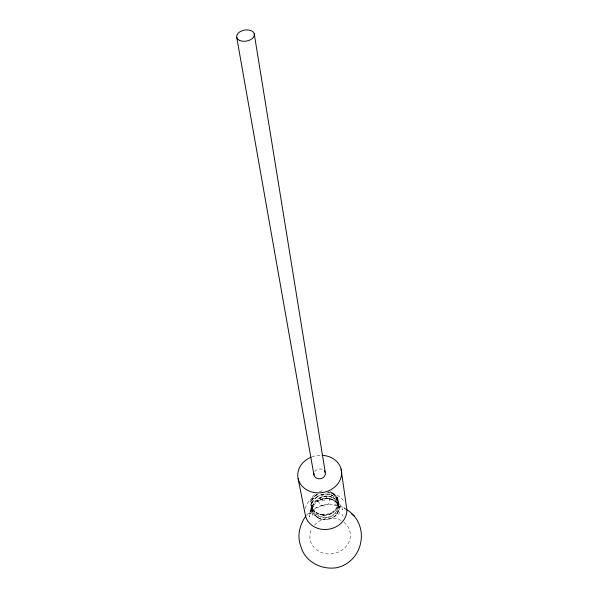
<?xml version="1.0" encoding="UTF-8"?>
<svg xmlns="http://www.w3.org/2000/svg" width="598" height="598" viewBox="0 0 598 598"><rect width="100%" height="100%" fill="white"/><g stroke="black" fill="none" stroke-linecap="round" stroke-linejoin="round"><path stroke-width="0.45" stroke-dasharray="2.99 2.24" d="M325.671 496.273C316.394 496.22 308.822 506.469 312.911 515.177L312.193 512.142A13.754 11.945 -9.6 0 1 320.296 500.01C329.67 494.307 344.433 504.353 338.274 515.341M316.566 494.703C305.907 501.102 312.104 518.032 324.041 517.345C333.37 518.69 343.058 507.455 336.853 499.121L337.683 500.459C333.415 492.408 321.186 492.124 315.251 498.44L316.589 497.252C303.896 506.297 316.641 523.631 329.423 518.982C344.844 515.349 340.299 493.664 324.662 496.362M338.266 510.871L336.943 513.794L334.723 516.328C337.108 514.123 338.685 511.088 338.61 507.784L337.982 505.101L336.547 502.694C333.041 498.642 327.211 497.656 322.083 499.255C319.653 502.559 319.452 494.643 320.304 500.018A13.291 11.369 -9.6 0 1 323.966 498.926A13.754 11.945 -9.6 0 1 337.123 503.434L338.767 506.14L339.529 509.167M311.087 503.628L311.341 502.215M310.975 500.571L310.825 501.176A13.597 11.743 -12.1 0 1 315.296 493.978M337.825 512.097L334.873 516.037L331.875 518.025L328.362 519.228L324.617 519.557L319.212 518.339L321.066 519.154C318.024 518.309 309.054 511.245 319.28 518.369C298.462 507.911 328.87 483.819 338.005 503.733L337.84 503.367L338.274 506.685L338.333 506.282C333.721 529.604 297.916 511.268 317.411 496.646L316.282 497.491C322.883 491.534 335.941 493.44 337.795 502.268L337.75 501.961C339.97 516.687 315.325 520.163 311.117 506.229M306.565 515.327C315.617 504.039 333.52 500.675 345.539 508.913M316.043 495.099L317.575 494.023M317.463 494.112C314.989 493.746 309.129 506.685 313.165 498.261C310.586 503.038 311.095 507.896 314.84 511.596L313.621 510.229L317.306 513.338L321.148 514.796L319.788 514.444L325.424 515.095M323.496 504.996L315.363 508.39L309.278 514.101L311.812 511.432L309.218 517.091L310.429 510.348L313.419 506.229L309.824 512.172C312.717 495.308 337.287 493.186 342.744 509.9L337.511 505.631L340.382 507.082L332.219 504.555M323.802 515.132C331.853 515.895 340.397 508.3 338.147 499.98M329.872 491.399A13.5 11.654 -11.5 0 1 332.563 492.715A13.418 11.549 -11 0 1 336.42 496.841L337.048 496.893L337.257 498.074L333.542 494L328.055 491.915M329.326 494.367L329.737 494.449M328.452 491.997L331.397 492.909L334.775 495.092L332.488 493.328L336.457 497.312M331.397 492.909L332.757 493.604M334.245 498.523L332.922 497.753M337.167 497.887L336.966 497.76A2.407 1.286 -29.3 0 1 336.42 496.841M343.701 507.425L345.106 508.569M336.263 498.351L336.824 499.061M341.914 514.198L343.177 516.261M311.476 507.194L311.797 507.889M305.406 508.487A21.005 18.239 -9.6 0 1 319.003 494.195M327.046 492.857A21.005 18.239 -9.6 0 1 344.605 502.126M311.902 456.879A22.014 18.702 -9.6 0 1 321.178 455.28M314.75 471.486A5.793 4.919 -9.6 0 1 323.877 470.342M319.444 491.616A13.657 11.811 -11.7 0 1 324.363 490.622M311.476 507.194A13.604 11.781 -11.6 0 1 310.818 501.176M337.048 496.893A13.904 12.012 -9.6 0 1 330.858 512.912A13.904 12.012 -9.6 0 1 312.485 509.018M343.88 522.278A20.325 17.91 -9.6 0 1 346.205 546.348A20.325 17.91 -9.6 0 1 319.28 551.565A20.325 17.91 -9.6 0 1 312.134 528.43M314.496 525.156A20.325 17.91 -9.6 0 1 341.637 520.768M317.493 500.975L317.037 501.259L318.076 500.616L317.493 500.975M330.926 513.697L329.625 514.228L330.926 513.697M321.717 494.658L321.283 494.763L323.593 494.24L321.717 494.658M323.996 515.132L322.554 515.028L323.996 515.132M331.486 497.14L330.619 496.848L331.546 497.162M331.18 494.905L332.862 495.652L331.18 494.905M337.825 499.33L337.152 497.484L338.109 500.175L337.825 499.33M338.356 502.118L338.214 501.685L338.475 502.522L338.356 502.118M322.195 500.078A3.14 2.706 -9.6 0 0 326.777 497.364A3.14 2.706 -9.6 0 0 321.978 495.391A3.14 2.706 -9.6 0 0 322.195 500.078M321.971 505.646A5.599 4.836 -9.6 0 0 329.79 500.384A5.599 4.836 -9.6 0 0 320.969 497.334A5.599 4.836 -9.6 0 0 321.971 505.646"/><path stroke-width="0.9" d="M305.892 515.962C299.635 524.648 296.705 536.421 300.944 546.587C304.995 561.993 322.128 570.35 337.16 567.614C364.436 561.044 370.506 523.198 345.808 509.137M351.437 513.712L354.801 516.44M298.14 478.647L305.414 515.566A21.005 18.239 -9.6 0 0 330.216 528.924A21.005 18.239 -9.6 0 0 346.384 506.424L341.099 469.109M236.741 37.382L313.98 475.126M254.232 33.75L325.29 472.622M322.023 455.31A22.014 18.702 -9.6 0 1 339.313 481.525A22.014 18.702 -9.6 0 1 303.717 487.699A22.014 18.702 -9.6 0 1 311.072 457.208M324.363 470.835A5.793 4.919 -9.6 0 1 320.842 478.662A5.793 4.919 -9.6 0 1 313.972 473.22M239.492 40.343A8.94 5.584 -9.6 0 0 254.143 35.94A8.94 5.584 -9.6 0 0 242.848 30.491A8.94 5.584 -9.6 0 0 239.492 40.343"/></g></svg>
